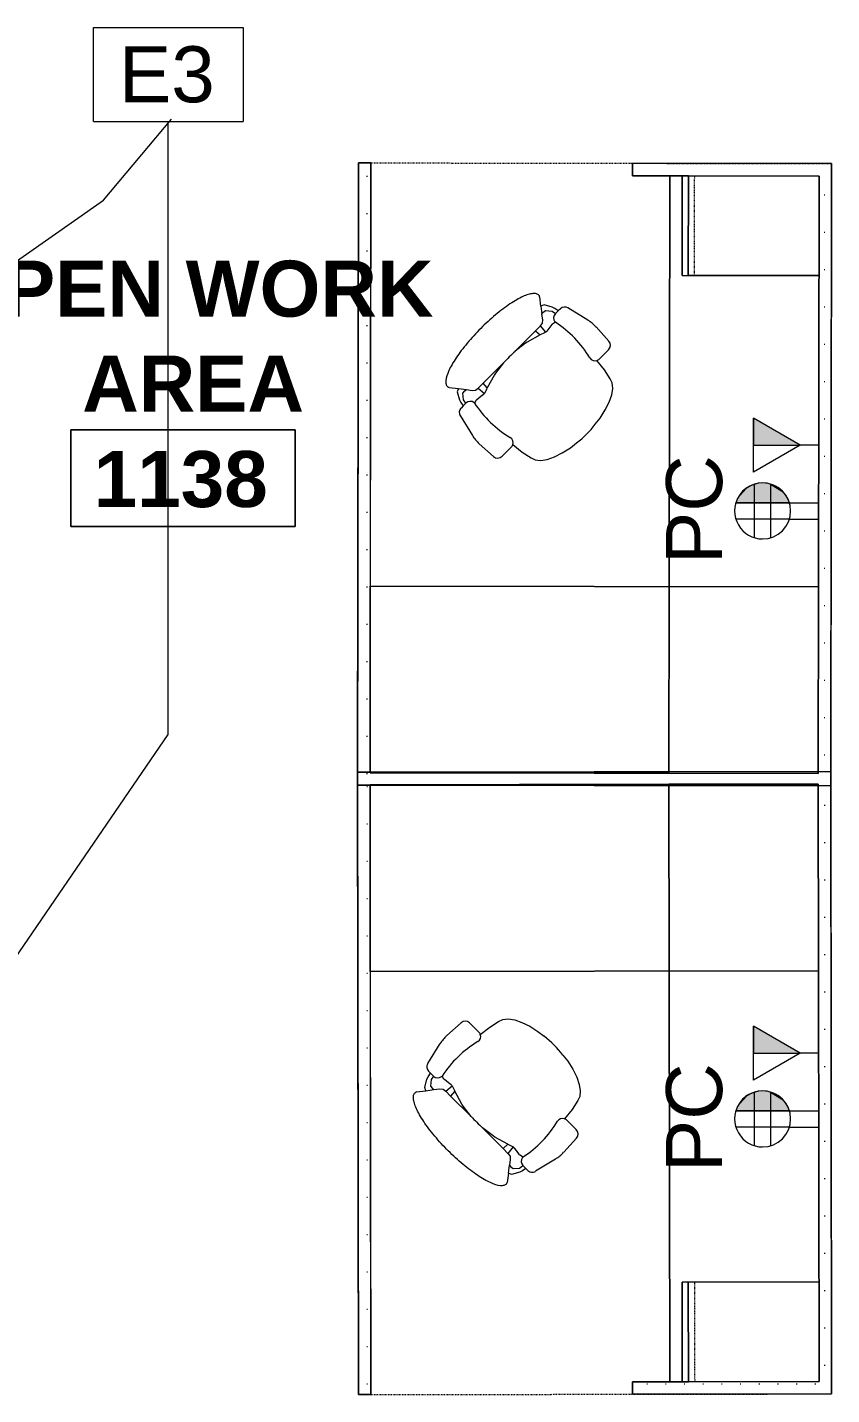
# Model space of a CAD drawing. Header units: inches. Extents: x -1221 to 179, y -822 to 880.
# Drawn here: x -557.8 to -428.6, y 408.1 to 627.8 of the extents above; entities that cross this region are included whole.
import ezdxf

# ---------------------------------------------------------------- set-up
doc = ezdxf.new("R2010")
doc.units = ezdxf.units.IN
doc.header["$MEASUREMENT"] = 0
doc.linetypes.add('X1$0$DASH 1_32_', pattern=[0.0625, 0.03125, -0.03125])
doc.linetypes.add('X1$0$Dash 1_8_', pattern=[0.25, 0.125, -0.125])
for name, color, linetype, lineweight in [('X1$0$A-ANNO-KEYN', 231, 'Continuous', 9), ('X1$0$A-ANNO-NOTE', 131, 'Continuous', 30), ('X1$0$A-AREA-IDEN', 2, 'Continuous', 9), ('X1$0$A-DETL', 90, 'Continuous', 9), ('X1$0$I-FURN', 30, 'Continuous', 9)]:
    doc.layers.add(name, color=color, linetype=linetype, lineweight=lineweight)
doc.styles.add('X1$0$Arial', font='arial.ttf', dxfattribs={"height": 9})
doc.styles.add('X1$0$Swis721 Lt BT', font='swissl.ttf', dxfattribs={"height": 9})
doc.styles.add('X1$0$Swis721 Lt BT_B', font='', dxfattribs={"height": 9})
doc.styles.get('X1$0$Swis721 Lt BT_B').set_extended_font_data('Swis721 Lt BT', bold=True)

# ---------------------------------------------------------------- blocks, each defined once
blk = doc.blocks.new('X1$0$Adjustable Workstation 1 - 6 x 8-V27-FIRST FLOOR POWER _ SIGNAL')
at = {"layer": 'X1$0$I-FURN'}
h = blk.add_hatch(dxfattribs=at)
h.set_pattern_fill('FP1_6', color=256, style=0, pattern_type=2)
h.set_pattern_definition([(89.911, (508.918, 503.942), (-2.997666, 1.504658), [0.127, -2.873])])
h.paths.add_polyline_path([(100, 0), (100, 2), (2, 2), (1.09, 35.57), (2, 65.69), (2, 74), (98, 74), (98, 44), (100, 44), (100, 76), (0, 76), (1.15, 74.85), (0.3, 73.97), (0.08, 2), (2.07, 0), (78.63, 0)], flags=0)
for p, q in [((100, 76), (0, 76)), ((0, 76), (0, 0)), ((0, 74.01), (0, 76)), ((0, 76), (1.16, 76)), ((1.16, 76), (100, 76)), ((100, 44), (100, 76)), ((100, 76), (100, 44)), ((0, 50), (0, 74)), ((2.3, 74), (2, 74)), ((2, 74), (2, 2)), ((2, 2), (2, 74)), ((2, 74), (2.3, 74)), ((2, 2), (2, 74)), ((2, 74), (98, 74)), ((2.3, 74), (2, 74)), ((2, 74), (2, 50)), ((2.3, 74), (2, 74)), ((2, 74), (2, 50)), ((2, 50), (2, 74)), ((2, 74), (2.3, 74)), ((32, 74), (2.3, 74)), ((2.3, 74), (32, 74)), ((32, 74), (2.3, 74)), ((32, 74), (2.3, 74)), ((2.3, 74), (32, 74)), ((32, 2), (32, 74)), ((32, 74), (32, 2)), ((82, 74), (32, 74)), ((98, 74), (32, 74)), ((32, 74), (98, 74)), ((98, 74), (82, 74)), ((82, 74), (82, 52)), ((82, 53), (82, 74)), ((82, 74), (98, 74)), ((98, 74), (82, 74)), ((98, 52), (98, 74)), ((98, 74), (98, 53)), ((98, 74), (98, 44)), ((98, 53), (98, 74)), ((98, 50), (98, 74)), ((98, 74), (98, 50)), ((98, 53), (82, 53)), ((98, 53), (82, 53)), ((82, 53), (82, 52)), ((98, 53), (82, 53)), ((82, 53), (98, 53)), ((82, 53), (82, 52)), ((82, 53), (82, 52)), ((98, 53), (82, 53)), ((82, 53), (98, 53)), ((82, 53), (82, 52)), ((82, 53), (82, 52)), ((98, 53), (82, 53)), ((82, 53), (98, 53)), ((82, 53), (82, 52)), ((82, 53), (82, 52)), ((98, 52), (98, 53)), ((98, 52), (98, 53)), ((98, 53), (98, 52)), ((98, 52), (98, 53)), ((98, 53), (98, 52)), ((98, 52), (98, 53)), ((98, 53), (98, 52)), ((98, 52), (98, 53)), ((82, 52), (98, 52)), ((82, 52), (98, 52)), ((82, 52), (98, 52)), ((82, 52), (98, 52)), ((82, 52), (98, 52)), ((82, 52), (98, 52)), ((82, 52), (98, 52)), ((82, 52), (98, 52)), ((98, 52), (82, 52)), ((82, 52), (98, 52)), ((98, 52), (82, 52)), ((82, 52), (98, 52)), ((98, 52), (82, 52)), ((82, 52), (98, 52)), ((98, 50), (98, 52)), ((0, 2), (0, 50)), ((2, 50), (2, 2)), ((2, 50), (2.23, 50)), ((2.23, 50), (2, 50)), ((2.23, 50), (32, 50)), ((32, 50), (2.23, 50)), ((32, 50), (98, 50)), ((98, 50), (32, 50)), ((98, 44), (98, 50)), ((98, 44), (100, 44)), ((100, 44), (98, 44)), ((0, 0), (0, 2)), ((0, 0), (100, 0)), ((1.04, 0), (0, 0)), ((2.07, 0), (1.04, 0)), ((2, 2), (2.08, 2)), ((2.08, 2), (2, 2)), ((100, 2), (2, 2)), ((2, 2), (2.08, 2)), ((100, 0), (2.07, 0)), ((2.08, 2), (32, 2)), ((32, 2), (2.08, 2)), ((2.08, 2), (32, 2)), ((32, 2), (100, 2)), ((100, 0), (100, 2)), ((100, 2), (100, 0))]:
    blk.add_line(p, q, dxfattribs=at)
at = {"layer": 'X1$0$I-FURN', "linetype": 'X1$0$Dash 1_8_'}
for p, q in [((100, 44), (100, 76)), ((100, 2), (100, 44)), ((100, 0), (100, 2))]:
    blk.add_line(p, q, dxfattribs=at)
at = {"layer": 'X1$0$I-FURN', "linetype": 'X1$0$DASH 1_32_'}
blk.add_line((82, 54), (98, 54), dxfattribs=at)
blk = doc.blocks.new('X1$0$Adjustable Workstation 1 - 6 x 8-V28-FIRST FLOOR POWER _ SIGNAL')
at = {"layer": 'X1$0$I-FURN'}
h = blk.add_hatch(dxfattribs=at)
h.set_pattern_fill('FP1_7', color=256, style=0, pattern_type=2)
h.set_pattern_definition([(270.089, (-505.279, -505.514), (3.002326, -1.495338), [0.127, -2.873])])
h.paths.add_polyline_path([(0, 0), (0, 0), (2, -2), (100, -2), (100, 0), (0.08, 0)], flags=0)
h.paths.add_polyline_path([(0.08, -2), (0.29, -65.24), (1.09, -35.57), (0.09, -2.15)], flags=0)
h.paths.add_polyline_path([(1.15, -74.85), (2.31, -76), (2.31, -76), (100, -76), (100, -44), (98, -44), (98, -74), (2, -74), (1.85, -74.15)], flags=0)
for p, q in [((100, 0), (0, 0)), ((0, 0), (0, -76)), ((0, 0), (1.04, 0)), ((1.04, 0), (2.07, 0)), ((2.07, 0), (100, 0)), ((100, -2), (100, 0)), ((100, 0), (100, -2)), ((0, -2), (0, 0)), ((0, -50), (0, -2)), ((2.08, -2), (2, -2)), ((2, -2), (2, -74)), ((2, -74), (2, -2)), ((2, -2), (2.08, -2)), ((2, -74), (2, -2)), ((2, -2), (100, -2)), ((2.08, -2), (2, -2)), ((2, -2), (2, -50)), ((32, -2), (2.08, -2)), ((2.08, -2), (32, -2)), ((32, -2), (2.08, -2)), ((32, -74), (32, -2)), ((32, -2), (32, -74)), ((100, -2), (32, -2)), ((100, -44), (98, -44)), ((98, -44), (98, -74)), ((98, -50), (98, -44)), ((98, -44), (100, -44)), ((100, -76), (100, -44)), ((100, -44), (100, -76)), ((0, -74), (0, -50)), ((2, -50), (2, -74)), ((2.23, -50), (2, -50)), ((2, -50), (2, -74)), ((2, -74), (2, -50)), ((2, -50), (2.23, -50)), ((32, -50), (2.23, -50)), ((2.23, -50), (32, -50)), ((98, -50), (32, -50)), ((32, -50), (98, -50)), ((98, -52), (98, -50)), ((98, -74), (98, -50)), ((98, -50), (98, -74)), ((82, -52), (98, -52)), ((82, -52), (98, -52)), ((82, -52), (98, -52)), ((82, -52), (98, -52)), ((82, -52), (98, -52)), ((82, -52), (98, -52)), ((82, -52), (82, -74)), ((98, -52), (82, -52)), ((98, -52), (82, -52)), ((82, -52), (82, -53)), ((98, -52), (82, -52)), ((82, -52), (98, -52)), ((82, -52), (82, -53)), ((82, -52), (82, -53)), ((98, -52), (82, -52)), ((82, -52), (98, -52)), ((82, -52), (82, -53)), ((82, -52), (82, -53)), ((98, -52), (82, -52)), ((82, -52), (98, -52)), ((82, -52), (82, -53)), ((82, -52), (82, -53)), ((98, -74), (98, -52)), ((98, -53), (98, -52)), ((98, -53), (98, -52)), ((98, -52), (98, -53)), ((98, -53), (98, -52)), ((98, -52), (98, -53)), ((98, -53), (98, -52)), ((98, -52), (98, -53)), ((98, -53), (98, -52)), ((82, -53), (98, -53)), ((82, -74), (82, -53)), ((82, -53), (98, -53)), ((98, -53), (82, -53)), ((82, -53), (98, -53)), ((98, -53), (82, -53)), ((82, -53), (98, -53)), ((98, -53), (82, -53)), ((82, -53), (98, -53)), ((98, -53), (98, -74)), ((98, -74), (98, -53)), ((0, -76), (0, -74.01)), ((2, -74), (2.3, -74)), ((2.3, -74), (2, -74)), ((98, -74), (2, -74)), ((2, -74), (2.3, -74)), ((2, -74), (2.3, -74)), ((2.3, -74), (2, -74)), ((2.3, -74), (32, -74)), ((32, -74), (2.3, -74)), ((2.3, -74), (32, -74)), ((2.3, -74), (32, -74)), ((32, -74), (2.3, -74)), ((32, -74), (82, -74)), ((32, -74), (98, -74)), ((98, -74), (32, -74)), ((82, -74), (98, -74)), ((98, -74), (82, -74)), ((82, -74), (98, -74)), ((0, -76), (100, -76)), ((1.16, -76), (0, -76)), ((100, -76), (1.16, -76))]:
    blk.add_line(p, q, dxfattribs=at)
at = {"layer": 'X1$0$I-FURN', "linetype": 'X1$0$Dash 1_8_'}
for p, q in [((100, 0), (100, -2)), ((100, -2), (100, -44)), ((100, -44), (100, -76))]:
    blk.add_line(p, q, dxfattribs=at)
at = {"layer": 'X1$0$I-FURN', "linetype": 'X1$0$DASH 1_32_'}
blk.add_line((82, -54), (98, -54), dxfattribs=at)
blk = doc.blocks.new('X1$0$HermanMiller_Seating_AE11_Aeron_WorkChair - Std Tlt Adj Arms FabPds Size A-4836232-FIRST FLOOR POWER _ SIGNAL')
at = {"layer": 'X1$0$I-FURN'}
for p, q in [((4.61, 13.11), (1.55, 13.27)), ((-4.58, 11.29), (-4.59, 10.82)), ((-0.15, 13.11), (-3.81, 12.24)), ((5.56, 10.03), (5.56, 12.11)), ((-7.1, 9.37), (-8.29, 10.29)), ((-6.87, 9.87), (-7.1, 9.37)), ((-7.1, 9.37), (-6.07, 8.58)), ((-5.69, 10.56), (-6.87, 9.87)), ((-6.12, 8.87), (-6.06, 9.37)), ((-6.07, 8.58), (-6.12, 8.87)), ((-6.06, 9.37), (-5.25, 10.06)), ((-5.25, 10.69), (-5.69, 10.56)), ((-4.59, 10.82), (-5.25, 10.69)), ((-5.25, 10.06), (-4.6, 10.16)), ((-4.59, 10.82), (-4.6, 10.16)), ((-3.61, 9.19), (-3.74, 8.65)), ((7.37, 9.36), (5.45, 9.57)), ((9.02, 8.99), (7.37, 9.36)), ((9.73, 8.75), (9.02, 8.99)), ((-5.32, 8.01), (-6.07, 8.58)), ((-4.97, 7.6), (-5.32, 8.01)), ((-4.91, 7.07), (-4.97, 7.6)), ((-4.91, 7.07), (-4.91, 5.96)), ((-3.57, 6.95), (-4.91, 7.07)), ((-3.74, 8.65), (-3.74, 8.54)), ((-3.74, 8.54), (-3.63, 7.72)), ((-3.63, 7.72), (-3.57, 7.19)), ((-3.57, 7.19), (-3.57, 6.95)), ((10.41, 8.19), (9.73, 8.75)), ((11.03, 7.34), (10.41, 8.19)), ((11.57, 6.22), (11.03, 7.34)), ((-4.91, 5.96), (-3.89, 6.02)), ((-4.89, 1.3), (-4.91, 5.96)), ((-3.89, 6.02), (-4.56, 3.74)), ((12.02, 4.89), (11.57, 6.22)), ((12.35, 3.38), (12.02, 4.89)), ((-4.62, 3.39), (-4.89, 1.3)), ((-4.56, 3.74), (-4.62, 3.39)), ((12.51, 2.13), (12.35, 3.38)), ((-4.91, -5.96), (-4.89, -1.3)), ((-4.89, -1.3), (-4.62, -3.39)), ((12.35, -3.38), (12.51, -2.13)), ((-4.62, -3.39), (-4.56, -3.74)), ((-4.56, -3.74), (-3.89, -6.02)), ((12.02, -4.89), (12.35, -3.38)), ((-4.91, -7.07), (-4.91, -5.96)), ((-3.89, -6.02), (-4.91, -5.96)), ((11.03, -7.34), (11.57, -6.22)), ((11.57, -6.22), (12.02, -4.89)), ((-7.1, -9.37), (-6.07, -8.58)), ((-6.12, -8.87), (-6.07, -8.58)), ((-6.07, -8.58), (-5.32, -8.01)), ((-5.32, -8.01), (-4.97, -7.6)), ((-4.97, -7.6), (-4.91, -7.07)), ((-4.91, -7.07), (-3.57, -6.95)), ((-3.63, -7.72), (-3.74, -8.54)), ((-3.74, -8.54), (-3.74, -8.65)), ((-3.74, -8.65), (-3.61, -9.19)), ((-3.57, -7.19), (-3.63, -7.72)), ((-3.57, -6.95), (-3.57, -7.19)), ((9.02, -8.99), (9.73, -8.75)), ((9.73, -8.75), (10.41, -8.19)), ((10.41, -8.19), (11.03, -7.34)), ((-8.29, -10.29), (-7.1, -9.37)), ((-7.1, -9.37), (-6.87, -9.87)), ((-6.87, -9.87), (-5.69, -10.56)), ((-6.06, -9.37), (-6.12, -8.87)), ((-5.25, -10.06), (-6.06, -9.37)), ((-5.69, -10.56), (-5.25, -10.69)), ((-4.6, -10.16), (-5.25, -10.06)), ((-5.25, -10.69), (-4.59, -10.82)), ((-4.59, -10.82), (-4.6, -10.16)), ((-4.59, -10.82), (-4.58, -11.29)), ((5.45, -9.57), (7.37, -9.36)), ((5.56, -12.11), (5.56, -10.03)), ((7.37, -9.36), (9.02, -8.99)), ((-3.81, -12.24), (-0.15, -13.11)), ((1.55, -13.27), (4.61, -13.11))]:
    blk.add_line(p, q, dxfattribs=at)
for centre, radius, start, end in [((1.24, 7.27), 6, 87.0643, 103.3925), ((-3.58, 11.27), 1, 103.3925, 178.698), ((4.56, 12.11), 1, 0, 87.0643), ((-8.57, 9.93), 0.45, 52.4809, 89.3775), ((-3.6, 10.19), 1, 181.636, 262.725), ((-3.6, 10.19), 1, 262.725, 269.798), ((0.09, -7.79), 17.37, 75.7341, 102.2737), ((4.6, 9.96), 0.937, 255.7341, 335.4422), ((4.56, 10.03), 1, 332.4862, 360), ((17.99, -0.99), 22.97, 159.7776, 162.2357), ((27.52, 0), 32.43, 177.709, 182.291), ((-4.36, 0), 17, 352.8004, 7.1996), ((17.99, 0.99), 22.97, 197.7643, 200.2224), ((-8.57, -9.93), 0.45, 270.6225, 307.5191), ((-3.6, -10.19), 1, 97.275, 178.364), ((-3.6, -10.19), 1, 90.202, 97.275), ((0.09, 7.79), 17.37, 257.7263, 284.2659), ((4.6, -9.96), 0.937, 24.5578, 104.2659), ((4.56, -10.03), 1, 360, 27.5138), ((-3.58, -11.27), 1, 181.302, 256.6075), ((1.24, -7.27), 6, 256.6075, 272.9357), ((4.56, -12.11), 1, 272.9357, 360)]:
    blk.add_arc(centre, radius, start, end, dxfattribs=at)
blk.add_open_spline([(-8.56, 10.38), (-8.71, 10.38), (-9.01, 10.3), (-9.44, 9.92), (-9.85, 9.29), (-10.23, 8.44), (-10.57, 7.37), (-10.86, 6.13), (-11.1, 4.73), (-11.32, 2.72), (-11.42, 0.54), (-11.37, -1.63), (-11.23, -3.75), (-10.89, -6.21), (-10.25, -8.54), (-9.59, -9.79), (-9.01, -10.3), (-8.71, -10.38), (-8.56, -10.38)], degree=3, knots=[0, 0, 0, 0, 0.05, 0.1, 0.15, 0.2, 0.25, 0.3, 0.35, 0.4, 0.5, 0.55, 0.6, 0.7, 0.8, 0.9, 0.95, 1, 1, 1, 1], dxfattribs=at)
blk = doc.blocks.new('X1$0$HermanMiller_Seating_AE11_Aeron_WorkChair - Std Tlt Adj Arms FabPds Size A-4890949-FIRST FLOOR POWER _ SIGNAL')
at = {"layer": 'X1$0$I-FURN'}
for p, q in [((1.55, 13.27), (4.61, 13.11)), ((-4.59, 10.82), (-4.58, 11.29)), ((-3.81, 12.24), (-0.15, 13.11)), ((5.56, 12.11), (5.56, 10.03)), ((-8.29, 10.29), (-7.1, 9.37)), ((-7.1, 9.37), (-6.87, 9.87)), ((-7.1, 9.37), (-6.07, 8.58)), ((-6.87, 9.87), (-5.69, 10.56)), ((-6.06, 9.37), (-6.12, 8.87)), ((-6.12, 8.87), (-6.07, 8.58)), ((-5.25, 10.06), (-6.06, 9.37)), ((-5.69, 10.56), (-5.25, 10.69)), ((-5.25, 10.69), (-4.59, 10.82)), ((-4.6, 10.16), (-5.25, 10.06)), ((-4.59, 10.82), (-4.6, 10.16)), ((-3.74, 8.65), (-3.61, 9.19)), ((5.45, 9.57), (7.37, 9.36)), ((7.37, 9.36), (9.02, 8.99)), ((9.02, 8.99), (9.73, 8.75)), ((-6.07, 8.58), (-5.32, 8.01)), ((-5.32, 8.01), (-4.97, 7.6)), ((-4.97, 7.6), (-4.91, 7.07)), ((-4.91, 7.07), (-4.91, 5.96)), ((-4.91, 7.07), (-3.57, 6.95)), ((-3.74, 8.54), (-3.74, 8.65)), ((-3.63, 7.72), (-3.74, 8.54)), ((-3.57, 7.19), (-3.63, 7.72)), ((-3.57, 6.95), (-3.57, 7.19)), ((9.73, 8.75), (10.41, 8.19)), ((10.41, 8.19), (11.03, 7.34)), ((11.03, 7.34), (11.57, 6.22)), ((-3.89, 6.02), (-4.91, 5.96)), ((-4.91, 5.96), (-4.89, 1.3)), ((-4.56, 3.74), (-3.89, 6.02)), ((11.57, 6.22), (12.02, 4.89)), ((12.02, 4.89), (12.35, 3.38)), ((-4.89, 1.3), (-4.62, 3.39)), ((-4.62, 3.39), (-4.56, 3.74)), ((12.35, 3.38), (12.51, 2.13)), ((-4.89, -1.3), (-4.91, -5.96)), ((-4.62, -3.39), (-4.89, -1.3)), ((12.51, -2.13), (12.35, -3.38)), ((-4.56, -3.74), (-4.62, -3.39)), ((-3.89, -6.02), (-4.56, -3.74)), ((12.35, -3.38), (12.02, -4.89)), ((-4.91, -7.07), (-4.91, -5.96)), ((-4.91, -5.96), (-3.89, -6.02)), ((11.57, -6.22), (11.03, -7.34)), ((12.02, -4.89), (11.57, -6.22)), ((-7.1, -9.37), (-6.07, -8.58)), ((-6.07, -8.58), (-6.12, -8.87)), ((-5.32, -8.01), (-6.07, -8.58)), ((-4.97, -7.6), (-5.32, -8.01)), ((-4.91, -7.07), (-4.97, -7.6)), ((-3.57, -6.95), (-4.91, -7.07)), ((-3.74, -8.54), (-3.63, -7.72)), ((-3.74, -8.65), (-3.74, -8.54)), ((-3.61, -9.19), (-3.74, -8.65)), ((-3.63, -7.72), (-3.57, -7.19)), ((-3.57, -7.19), (-3.57, -6.95)), ((9.73, -8.75), (9.02, -8.99)), ((10.41, -8.19), (9.73, -8.75)), ((11.03, -7.34), (10.41, -8.19)), ((-7.1, -9.37), (-8.29, -10.29)), ((-6.87, -9.87), (-7.1, -9.37)), ((-5.69, -10.56), (-6.87, -9.87)), ((-6.12, -8.87), (-6.06, -9.37)), ((-6.06, -9.37), (-5.25, -10.06)), ((-5.25, -10.69), (-5.69, -10.56)), ((-5.25, -10.06), (-4.6, -10.16)), ((-4.59, -10.82), (-5.25, -10.69)), ((-4.59, -10.82), (-4.6, -10.16)), ((-4.58, -11.29), (-4.59, -10.82)), ((7.37, -9.36), (5.45, -9.57)), ((5.56, -10.03), (5.56, -12.11)), ((9.02, -8.99), (7.37, -9.36)), ((-0.15, -13.11), (-3.81, -12.24)), ((4.61, -13.11), (1.55, -13.27))]:
    blk.add_line(p, q, dxfattribs=at)
for centre, radius, start, end in [((1.24, 7.27), 6, 87.0643, 103.3925), ((-3.58, 11.27), 1, 103.3925, 178.698), ((4.56, 12.11), 1, 0, 87.0643), ((-8.57, 9.93), 0.45, 52.4809, 89.3775), ((-3.6, 10.19), 1, 181.636, 262.725), ((-3.6, 10.19), 1, 262.725, 269.798), ((0.09, -7.79), 17.37, 75.7341, 102.2737), ((4.6, 9.96), 0.937, 255.7341, 335.4422), ((4.56, 10.03), 1, 332.4862, 0), ((17.99, -0.99), 22.97, 159.7776, 162.2357), ((27.52, 0), 32.43, 177.709, 182.291), ((-4.36, 0), 17, 352.8004, 7.1996), ((17.99, 0.99), 22.97, 197.7643, 200.2224), ((-8.57, -9.93), 0.45, 270.6225, 307.5191), ((-3.6, -10.19), 1, 97.275, 178.364), ((-3.6, -10.19), 1, 90.202, 97.275), ((0.09, 7.79), 17.37, 257.7263, 284.2659), ((4.6, -9.96), 0.937, 24.5578, 104.2659), ((4.56, -10.03), 1, 0, 27.5138), ((-3.58, -11.27), 1, 181.302, 256.6075), ((1.24, -7.27), 6, 256.6075, 272.9357), ((4.56, -12.11), 1, 272.9357, 0)]:
    blk.add_arc(centre, radius, start, end, dxfattribs=at)
blk.add_open_spline([(-8.56, -10.38), (-8.71, -10.38), (-9.01, -10.3), (-9.59, -9.79), (-10.25, -8.54), (-10.89, -6.21), (-11.23, -3.75), (-11.37, -1.63), (-11.42, 0.54), (-11.32, 2.72), (-11.1, 4.73), (-10.86, 6.13), (-10.57, 7.37), (-10.23, 8.44), (-9.85, 9.29), (-9.44, 9.92), (-9.01, 10.3), (-8.71, 10.38), (-8.56, 10.38)], degree=3, knots=[-1, -1, -1, -1, -0.95, -0.9, -0.8, -0.7, -0.6, -0.55, -0.5, -0.4, -0.35, -0.3, -0.25, -0.2, -0.15, -0.1, -0.05, 0, 0, 0, 0], dxfattribs=at)
blk = doc.blocks.new('X1$0$Room Tag - Room Name and Number-3379422-FIRST FLOOR POWER _ SIGNAL')
at = {"layer": 'X1$0$A-AREA-IDEN'}
for p, q in [((-0.1881, -0.1636), (-0.1881, -0.0018)), ((-0.1881, -0.0018), (0.1869, -0.0018)), ((0.1869, -0.0018), (-0.1881, -0.0018)), ((-0.1881, -0.0018), (-0.1881, -0.1636)), ((0.1869, -0.0018), (0.1869, -0.1636)), ((0.1869, -0.1636), (0.1869, -0.0018)), ((0.1869, -0.1636), (-0.1881, -0.1636)), ((-0.1881, -0.1636), (0.1869, -0.1636))]:
    blk.add_line(p, q, dxfattribs=at)
blk = doc.blocks.new('X1$0$Keynote Tag - Keynote Number - Boxed-135510-FIRST FLOOR POWER _ SIGNAL')
at = {"layer": 'X1$0$A-ANNO-KEYN'}
for p, q in [((-0.125, -0.0792), (-0.125, 0.0781)), ((-0.125, 0.0781), (0.125, 0.0781)), ((0.125, 0.0781), (0.125, -0.0792)), ((-0.125, -0.0792), (0.125, -0.0792))]:
    blk.add_line(p, q, dxfattribs=at)
blk = doc.blocks.new('X1')
at = {"layer": 'X1$0$A-ANNO-NOTE', "lineweight": 9}
for points in [[(-433.65, 560.7), (-441.14, 565.04), (-441.15, 560.71), (-433.65, 560.7)], [(-443.76, 551.99), (-441.9, 554.04), (-442.91, 553.25)], [(-443.76, 551.99), (-436.1, 552.88), (-441.9, 554.04)], [(-442.91, 553.25), (-441.9, 554.04), (-442.38, 553.71)], [(-441.9, 554.04), (-440.01, 554.62), (-440.81, 554.48)], [(-441.9, 554.04), (-438.84, 554.56), (-440.01, 554.62)], [(-436.1, 552.88), (-438.84, 554.56), (-441.9, 554.04)], [(-438.84, 554.56), (-439.07, 554.59), (-440.01, 554.62)], [(-439.07, 554.59), (-439.3, 554.62), (-440.01, 554.62)], [(-436.1, 552.88), (-437.83, 554.24), (-438.84, 554.56)], [(-437.83, 554.24), (-437.94, 554.29), (-438.84, 554.56)], [(-437.94, 554.29), (-438.38, 554.45), (-438.84, 554.56)], [(-436.1, 552.88), (-436.93, 553.71), (-437.83, 554.24)], [(-436.93, 553.71), (-437.32, 553.97), (-437.83, 554.24)], [(-436.1, 552.88), (-436.57, 553.4), (-436.93, 553.71)], [(-435.35, 551.43), (-443.89, 551.67), (-443.97, 551.44)], [(-435.35, 551.43), (-443.76, 551.99), (-443.89, 551.67)], [(-443.76, 551.99), (-442.91, 553.25), (-443.21, 552.89)], [(-435.51, 551.87), (-436.1, 552.88), (-443.76, 551.99)], [(-435.35, 551.43), (-435.43, 551.65), (-443.76, 551.99)], [(-435.43, 551.65), (-435.51, 551.87), (-443.76, 551.99)], [(-435.51, 551.87), (-435.83, 552.5), (-436.1, 552.88)], [(-433.65, 463.01), (-441.14, 467.35), (-441.15, 463.02), (-433.65, 463.01)], [(-443.76, 454.3), (-441.9, 456.34), (-442.91, 455.55)], [(-443.76, 454.3), (-436.1, 455.19), (-441.9, 456.34), (-442.52, 455.66)], [(-443.76, 454.3), (-442.91, 455.55), (-443.21, 455.2)], [(-435.51, 454.18), (-436.1, 455.19), (-443.76, 454.3)], [(-442.91, 455.55), (-441.9, 456.34), (-442.38, 456.02), (-442.79, 455.66)], [(-441.9, 456.34), (-440.01, 456.92), (-440.81, 456.79)], [(-441.9, 456.34), (-438.84, 456.86), (-440.01, 456.92)], [(-436.1, 455.19), (-438.84, 456.86), (-441.9, 456.34), (-438.46, 455.66)], [(-438.84, 456.86), (-439.07, 456.9), (-440.01, 456.92)], [(-439.07, 456.9), (-439.3, 456.92), (-440.01, 456.92)], [(-436.1, 455.19), (-437.83, 456.55), (-438.84, 456.86), (-436.87, 455.66)], [(-437.83, 456.55), (-437.94, 456.59), (-438.84, 456.86)], [(-437.94, 456.59), (-438.38, 456.75), (-438.84, 456.86)], [(-436.1, 455.19), (-436.93, 456.01), (-437.83, 456.55), (-436.7, 455.66)], [(-437.02, 456.08), (-437.32, 456.28), (-437.83, 456.55)], [(-436.93, 456.01), (-437.02, 456.08), (-437.83, 456.55)], [(-436.1, 455.19), (-436.57, 455.71), (-436.57, 455.66)], [(-435.51, 454.18), (-435.83, 454.8), (-436.1, 455.19)], [(-435.35, 453.73), (-443.89, 453.97), (-443.97, 453.75)], [(-435.35, 453.73), (-443.76, 454.3), (-443.89, 453.97)], [(-435.35, 453.73), (-435.43, 453.96), (-443.76, 454.3)], [(-435.43, 453.96), (-435.51, 454.18), (-443.76, 454.3)]]:
    blk.add_hatch(color=256, dxfattribs=at).paths.add_polyline_path(points, flags=0)
at = {"layer": 'X1$0$A-ANNO-KEYN'}
for p, q in [((-535.13, 514.19), (-535.13, 612.73)), ((-573.26, 458.69), (-535.13, 514.19))]:
    blk.add_line(p, q, dxfattribs=at)
at = {"layer": 'X1$0$A-ANNO-NOTE', "lineweight": 9}
for p, q in [((-441.14, 565.04), (-441.15, 560.71)), ((-441.15, 556.38), (-441.14, 565.04)), ((-433.65, 560.7), (-441.14, 565.04)), ((-433.65, 560.7), (-441.14, 565.04)), ((-441.15, 560.71), (-433.65, 560.7)), ((-433.65, 560.7), (-441.15, 556.38)), ((-430.65, 560.7), (-433.65, 560.7)), ((-440.97, 545.83), (-440.96, 554.44)), ((-440.97, 545.83), (-440.96, 554.44)), ((-438.36, 545.82), (-438.35, 554.44)), ((-438.36, 545.82), (-438.35, 554.44)), ((-443.97, 551.44), (-435.35, 551.43)), ((-435.35, 551.43), (-443.97, 551.44)), ((-435.35, 551.43), (-430.66, 551.42)), ((-435.36, 548.82), (-443.97, 548.83)), ((-435.36, 548.82), (-430.66, 548.81)), ((-441.14, 467.35), (-441.15, 463.02)), ((-441.15, 458.69), (-441.14, 467.35)), ((-433.65, 463.01), (-441.14, 467.35)), ((-433.65, 463.01), (-441.14, 467.35)), ((-441.15, 463.02), (-433.65, 463.01)), ((-433.65, 463.01), (-441.15, 458.69)), ((-430.65, 463), (-433.65, 463.01)), ((-440.97, 448.13), (-440.96, 456.74)), ((-440.97, 448.13), (-440.96, 456.74)), ((-438.36, 448.13), (-438.35, 456.74)), ((-438.36, 448.13), (-438.35, 456.74)), ((-443.97, 453.75), (-435.35, 453.73)), ((-435.35, 453.73), (-443.97, 453.75)), ((-435.35, 453.73), (-430.66, 453.73)), ((-435.36, 451.12), (-443.97, 451.14)), ((-435.36, 451.12), (-430.66, 451.12))]:
    blk.add_line(p, q, dxfattribs=at)
for centre, start, end in [((-439.66, 550.13), 89.9112, 269.9112), ((-439.66, 550.13), 16.7857, 163.0367), ((-439.66, 550.13), 269.9112, 89.9112), ((-439.66, 452.44), 89.9112, 269.9112), ((-439.66, 452.44), 16.7857, 163.0367), ((-439.66, 452.44), 269.9112, 89.9112)]:
    blk.add_arc(centre, 4.5, start, end, dxfattribs=at)
at = {"layer": 'X1$0$A-DETL'}
for p, q in [((-545.53, 600.06), (-534.6, 613.08)), ((-582.41, 574.23), (-545.53, 600.06))]:
    blk.add_line(p, q, dxfattribs=at)
at = {"layer": 'X1$0$A-ANNO-KEYN', "xscale": 95.99999999999994, "yscale": 95.99999999999994, "zscale": 95.99999999999994}
blk.add_blockref('X1$0$Keynote Tag - Keynote Number - Boxed-135510-FIRST FLOOR POWER _ SIGNAL', (-535.13, 620.33), dxfattribs=at)
at = {"layer": 'X1$0$A-AREA-IDEN', "xscale": 95.99999999999994, "yscale": 95.99999999999994, "zscale": 95.99999999999994}
blk.add_blockref('X1$0$Room Tag - Room Name and Number-3379422-FIRST FLOOR POWER _ SIGNAL', (-532.71, 563.36), dxfattribs=at)
at = {"layer": 'X1$0$I-FURN'}
for name, p, rotation in [('X1$0$Adjustable Workstation 1 - 6 x 8-V28-FIRST FLOOR POWER _ SIGNAL', (-504.73, 506.06), 89.91119918256179), ('X1$0$HermanMiller_Seating_AE11_Aeron_WorkChair - Std Tlt Adj Arms FabPds Size A-4836232-FIRST FLOOR POWER _ SIGNAL', (-476.89, 571.4), 315.000000000001), ('X1$0$Adjustable Workstation 1 - 6 x 8-V27-FIRST FLOOR POWER _ SIGNAL', (-504.73, 508.14), 270.0888008174382), ('X1$0$HermanMiller_Seating_AE11_Aeron_WorkChair - Std Tlt Adj Arms FabPds Size A-4890949-FIRST FLOOR POWER _ SIGNAL', (-482.1, 455.37), 44.99999999999936)]:
    blk.add_blockref(name, p, dxfattribs=dict(at, rotation=rotation))
at = {"layer": 'X1$0$A-ANNO-KEYN', "insert": (-543.04, 624.79), "char_height": 9, "width": 18.786, "attachment_point": 1, "style": 'X1$0$Arial'}
blk.add_mtext('E3', dxfattribs=at)
at = {"layer": 'X1$0$A-ANNO-NOTE', "lineweight": 9, "char_height": 9, "width": 19.998, "attachment_point": 1, "rotation": 90, "style": 'X1$0$Swis721 Lt BT'}
for insert in [(-455.17, 541.61), (-455.17, 443.91)]:
    blk.add_mtext('PC', dxfattribs=dict(at, insert=insert))
at = {"layer": 'X1$0$A-AREA-IDEN', "char_height": 9, "attachment_point": 1, "style": 'X1$0$Swis721 Lt BT_B'}
for s, insert, width in [('OPEN WORK', (-571.46, 590.35), 93.627), ('AREA', (-548.96, 575.1), 39.39), ('1138', (-547.12, 559.76), 33.936)]:
    blk.add_mtext(s, dxfattribs=dict(at, insert=insert, width=width))

msp = doc.modelspace()

# ---------------------------------------------------------------- block references
at = {"color": 253}
msp.add_blockref('X1', (0, 0), dxfattribs=at)

doc.saveas('drawing.dxf')
